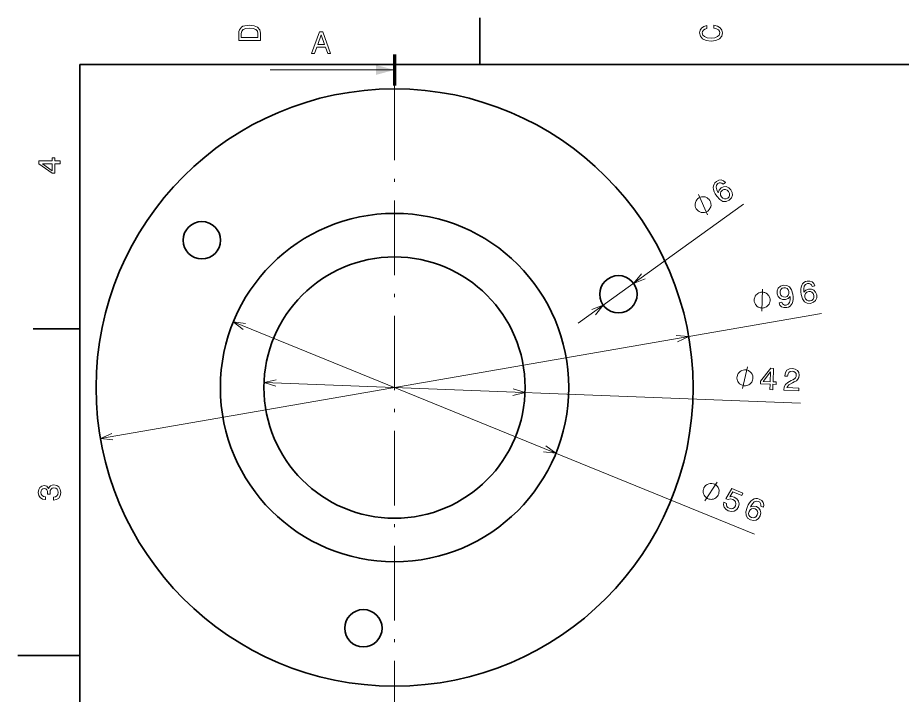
# Model space of a CAD drawing. Extents: x 0 to 297, y 0 to 210.
# Drawn here: x 0 to 142.2, y 98.6 to 207.5 of the extents above; entities that cross this region are included whole.
import ezdxf

# ---------------------------------------------------------------- set-up
doc = ezdxf.new("R2010")
doc.units = 0
doc.linetypes.add('DASHDOT', pattern=[18.5, 12, -3, 0.5, -3])

msp = doc.modelspace()

# ---------------------------------------------------------------- linework, layer by layer
at = {"color": 7, "lineweight": 35, "ltscale": 0.1875}
for p, q in [((74.300003, 200), (74.300003, 207.5)), ((10, 157.5), (2.5, 157.5))]:
    msp.add_line(p, q, dxfattribs=at)
at = {"color": 7, "lineweight": 100, "ltscale": 0.125}
msp.add_line((60.596832, 201.607925), (60.596832, 196.607925), dxfattribs=at)
at = {"color": 7, "lineweight": 35}
for p, q in [((287, 200), (10, 200)), ((10, 200), (10, 10))]:
    msp.add_line(p, q, dxfattribs=at)
at = {"color": 7, "lineweight": 13}
for p, q in [((60.596832, 199.107925), (40.596832, 199.107925)), ((90.100655, 158.382538), (116.710236, 177.507706)), ((13.302628, 139.850433), (129.2715, 159.960175)), ((34.66713, 158.618027), (118.466652, 124.469307)), ((39.61245, 148.861237), (125.844116, 145.533966))]:
    msp.add_line(p, q, dxfattribs=at)
at = {"color": 7, "linetype": 'DASHDOT', "lineweight": 13}
msp.add_line((60.596832, 196.607925), (60.596832, 69.927055), dxfattribs=at)
at = {"color": 7, "lineweight": 35, "ltscale": 0.25}
msp.add_line((10, 105), (0, 105), dxfattribs=at)
at = {"color": 7, "lineweight": 13}
for points in [[(35.533215, 204.994965), (35.533215, 203.829971), (39.033215, 203.829971), (39.033215, 204.994965), (38.922264, 205.544678), (38.584366, 205.953171), (38.034657, 206.205338), (37.283215, 206.296112), (36.516644, 206.215424), (36.21405, 206.114563), (35.971977, 205.973343), (35.644165, 205.56485), (35.563473, 205.297562)], [(111.93206, 205.817017), (112.35569, 205.716141), (112.658287, 205.549713), (112.844887, 205.317734), (112.905403, 205.045395), (112.814629, 204.71759), (112.54229, 204.460388), (112.098488, 204.28891), (111.483215, 204.233429), (110.872986, 204.28891), (110.424141, 204.455338), (110.151802, 204.71254), (110.055984, 205.045395), (110.106415, 205.287476), (110.247627, 205.494247), (110.474571, 205.655624), (110.787247, 205.766571), (110.787247, 206.245682), (110.308144, 206.094391), (109.94503, 205.832138), (109.718086, 205.474075), (109.637398, 205.045395), (109.763474, 204.510818), (110.116501, 204.10231), (110.696472, 203.840057), (111.483215, 203.749283), (112.269958, 203.840057), (112.84993, 204.10231), (113.208, 204.510818), (113.329041, 205.045395), (113.233215, 205.51442), (112.965927, 205.892654), (112.527161, 206.159943), (111.93206, 206.301163)], [(35.951801, 204.959656), (36.027451, 205.342941), (36.259438, 205.605194), (36.672985, 205.761536), (37.283215, 205.811966), (37.873272, 205.756485), (38.286816, 205.600143), (38.533936, 205.332855), (38.614628, 204.959656), (38.614628, 204.298996), (35.951801, 204.298996)], [(47.248505, 201.732925), (47.712482, 201.732925), (48.080635, 202.761749), (49.477612, 202.761749), (49.845768, 201.732925), (50.319828, 201.732925), (49.038849, 205.237976), (48.524441, 205.237976)], [(48.24202, 203.190414), (48.781647, 204.733643), (49.32127, 203.190414)], [(6.833213, 184.02739), (6.833213, 184.481277), (5.965778, 184.481277), (5.965778, 184.98056), (5.56232, 184.98056), (5.56232, 184.481277), (3.408862, 184.481277), (3.408862, 184.022339), (5.521974, 182.489197), (5.965778, 182.489197), (5.965778, 184.02739)], [(5.56232, 182.912827), (3.993876, 184.02739), (5.56232, 184.02739)], [(113.800888, 181.028473), (113.484673, 181.30426), (113.127884, 181.420471), (112.737556, 181.375931), (112.338913, 181.170166), (112.117905, 180.967834), (111.964966, 180.739914), (111.871933, 180.480499), (111.845818, 180.188477), (111.88485, 179.874939), (111.991959, 179.535797), (112.167152, 179.171066), (112.412727, 178.79483), (112.89621, 178.260391), (113.40004, 177.982819), (113.906052, 177.961441), (114.410141, 178.193329), (114.754402, 178.552536), (114.919113, 178.96283), (114.897873, 179.40715), (114.690811, 179.842133), (114.341576, 180.181152), (113.938324, 180.344696), (113.512177, 180.324097), (113.104706, 180.130615), (112.774521, 179.769089), (112.651535, 179.326691), (112.389191, 179.821304), (112.28772, 180.239014), (112.350044, 180.575714), (112.581421, 180.841385), (112.809731, 180.955795), (113.027161, 180.981644), (113.232559, 180.911896), (113.424133, 180.75769)], [(114.296524, 179.552536), (114.436905, 179.262161), (114.463516, 178.983185), (114.373428, 178.719681), (114.173523, 178.513901), (113.902473, 178.381195), (113.626945, 178.375702), (113.366898, 178.486908), (113.144615, 178.718414), (113.003082, 179.001755), (112.979401, 179.276642), (113.079483, 179.534897), (113.30101, 179.762421), (113.554527, 179.876328), (113.815979, 179.884125), (114.068985, 179.774063)], [(111.244293, 178.19725), (111.176208, 178.291992), (110.992661, 178.447418), (110.843155, 178.555481), (110.727699, 178.616165), (110.53083, 178.690186), (110.286591, 178.730148), (110.076401, 178.722748), (109.947617, 178.702026), (109.771469, 178.647263), (109.547951, 178.558441), (109.453217, 178.490356), (109.358475, 178.422272), (109.203049, 178.238724), (109.094994, 178.089218), (109.034302, 177.973755), (108.960289, 177.776886), (108.920319, 177.532654), (108.927719, 177.322464), (108.948441, 177.19368), (109.003204, 177.017532), (109.092018, 176.794006), (109.16011, 176.69928), (109.228195, 176.604538), (109.411743, 176.449112), (109.561249, 176.341049), (109.676704, 176.280365), (109.873581, 176.206345), (110.117813, 176.166382), (110.328003, 176.173782), (110.456787, 176.194504), (110.632935, 176.249268), (110.856453, 176.338074), (110.951187, 176.406174), (111.045929, 176.474258), (111.201355, 176.657806), (111.30941, 176.807312), (111.370102, 176.92276), (111.444122, 177.119629), (111.484085, 177.363876), (111.476685, 177.574066), (111.455963, 177.70285), (111.401199, 177.878998), (111.312386, 178.102509)], [(128.189819, 164.397522), (128.025604, 164.783646), (127.755264, 165.043869), (127.384621, 165.174103), (126.936142, 165.162872), (126.649002, 165.077255), (126.411949, 164.938889), (126.21505, 164.746078), (126.06414, 164.49469), (125.962463, 164.195541), (125.910873, 163.843658), (125.909378, 163.439041), (125.966187, 162.993347), (126.168053, 162.301529), (126.50029, 161.83194), (126.946266, 161.591919), (127.501022, 161.580627), (127.967514, 161.753662), (128.294724, 162.050964), (128.469482, 162.460037), (128.472961, 162.941788), (128.306625, 163.3992), (128.015137, 163.722305), (127.622704, 163.889694), (127.171638, 163.893372), (126.716812, 163.712143), (126.413116, 163.367722), (126.392876, 163.927246), (126.48381, 164.347382), (126.686798, 164.623138), (127.01091, 164.761246), (127.266251, 164.764572), (127.473175, 164.692963), (127.627556, 164.540588), (127.732658, 164.318237)], [(122.412224, 161.680954), (122.554832, 161.301331), (122.82106, 161.035263), (123.191704, 160.905029), (123.650986, 160.91301), (123.938126, 160.998642), (124.185974, 161.133743), (124.382874, 161.326569), (124.533783, 161.577942), (124.635468, 161.87709), (124.686188, 162.233948), (124.683578, 162.632736), (124.630875, 163.084259), (124.424904, 163.770248), (124.092667, 164.239838), (123.651657, 164.480713), (123.101013, 164.497833), (122.629547, 164.323944), (122.3032, 164.021667), (122.128448, 163.612595), (122.129074, 163.136688), (122.291306, 162.673447), (122.587753, 162.351196), (122.97522, 162.182938), (123.430397, 162.185089), (123.881119, 162.360504), (124.183945, 162.709885), (124.200089, 162.144531), (124.109146, 161.724411), (123.906158, 161.448639), (123.586151, 161.316376), (123.321732, 161.306351), (123.113953, 161.382919), (122.959564, 161.535294), (122.869377, 161.760223)], [(122.610214, 163.22525), (122.606483, 163.541946), (122.7034, 163.809555), (122.895325, 164.001511), (123.169083, 164.105286), (123.471741, 164.101456), (123.722054, 163.986191), (123.90255, 163.771805), (124.010635, 163.473206), (124.010254, 163.150665), (123.911621, 162.893005), (123.708038, 162.709259), (123.413536, 162.60701), (123.131622, 162.609299), (122.89296, 162.716354), (122.714188, 162.920807)], [(120.973022, 162.327118), (120.953094, 162.442078), (120.855751, 162.662018), (120.768372, 162.824463), (120.690964, 162.929459), (120.546112, 163.081955), (120.343788, 163.224472), (120.151428, 163.309525), (120.026505, 163.347076), (119.844116, 163.374649), (119.604248, 163.392258), (119.489296, 163.372314), (119.374344, 163.352386), (119.154404, 163.255051), (118.991943, 163.167664), (118.886963, 163.090256), (118.734467, 162.945404), (118.591949, 162.743088), (118.506897, 162.55072), (118.469345, 162.425812), (118.441772, 162.243408), (118.424164, 162.00354), (118.444099, 161.888596), (118.464035, 161.773636), (118.561371, 161.553711), (118.64875, 161.391251), (118.726158, 161.286255), (118.87101, 161.133759), (119.073334, 160.991241), (119.265701, 160.906189), (119.39061, 160.868652), (119.573006, 160.841064), (119.812881, 160.823456), (119.927826, 160.843399), (120.042778, 160.863327), (120.262711, 160.960663), (120.425171, 161.04805), (120.530159, 161.125458), (120.682648, 161.270309), (120.82518, 161.472626), (120.910233, 161.664993), (120.947769, 161.789917), (120.975349, 161.972305), (120.992958, 162.212173)], [(127.991814, 162.853226), (127.99144, 162.530701), (127.893669, 162.268051), (127.697632, 162.070267), (127.427979, 161.972321), (127.12619, 161.971176), (126.87587, 162.086441), (126.690407, 162.299973), (126.5914, 162.60527), (126.587669, 162.921967), (126.686302, 163.179642), (126.88903, 163.368347), (127.187637, 163.47644), (127.465439, 163.468307), (127.704102, 163.361252), (127.883736, 163.15184)], [(118.222435, 149.580841), (118.226929, 149.697418), (118.177643, 149.932831), (118.126099, 150.10994), (118.072304, 150.228775), (117.962479, 150.408142), (117.79435, 150.589767), (117.623978, 150.713089), (117.509644, 150.775879), (117.337029, 150.840912), (117.106117, 150.908203), (116.989532, 150.912704), (116.872955, 150.917191), (116.637543, 150.867905), (116.460434, 150.81636), (116.341599, 150.762573), (116.162231, 150.65274), (115.980614, 150.484619), (115.857285, 150.31424), (115.794495, 150.199905), (115.729462, 150.027298), (115.66217, 149.796387), (115.657677, 149.679794), (115.653183, 149.563217), (115.702469, 149.327805), (115.754013, 149.150696), (115.807808, 149.03186), (115.917633, 148.852493), (116.085762, 148.670883), (116.256134, 148.547546), (116.370468, 148.484756), (116.543083, 148.419724), (116.773994, 148.352432), (116.890579, 148.347946), (117.007156, 148.343445), (117.242569, 148.392731), (117.419678, 148.444275), (117.538513, 148.498062), (117.71788, 148.607895), (117.899498, 148.776031), (118.022827, 148.946396), (118.085617, 149.06073), (118.15065, 149.233353), (118.217941, 149.464264)], [(120.948273, 147.724365), (121.401825, 147.706863), (121.435272, 148.573654), (121.934174, 148.554398), (121.949738, 148.95755), (121.450821, 148.976807), (121.533859, 151.128662), (121.075264, 151.146362), (119.461792, 149.093933), (119.444672, 148.650452), (120.98172, 148.591156)], [(123.174713, 147.638458), (125.578545, 147.5457), (125.595268, 147.979095), (123.695389, 148.052399), (123.810349, 148.285172), (123.999359, 148.474716), (124.57254, 148.810928), (124.87571, 148.950638), (125.216675, 149.15451), (125.463249, 149.397339), (125.610794, 149.689423), (125.67421, 150.025116), (125.604874, 150.451736), (125.380852, 150.793488), (125.026176, 151.01915), (124.560425, 151.112823), (124.073334, 151.045822), (123.696304, 150.823151), (123.44487, 150.45433), (123.344986, 149.958542), (123.342262, 149.887985), (123.800858, 149.870285), (123.802414, 149.910614), (123.860992, 150.251541), (124.006775, 150.49826), (124.229698, 150.651169), (124.519089, 150.695511), (124.809433, 150.63385), (125.021271, 150.499496), (125.154793, 150.297516), (125.195656, 150.04863), (125.151436, 149.818176), (125.048103, 149.625336), (124.880226, 149.46022), (124.652657, 149.317581), (124.349106, 149.167801), (123.843185, 148.874405), (123.48262, 148.555222), (123.260452, 148.160034), (123.175293, 147.653564)], [(119.883545, 149.037277), (121.057747, 150.561584), (120.997269, 148.994308)], [(5.73379, 129.979111), (5.769093, 129.979111), (6.253242, 130.059799), (6.616354, 130.296829), (6.848343, 130.670029), (6.934078, 131.164276), (6.848343, 131.688766), (6.626441, 132.082138), (6.273415, 132.334305), (5.819525, 132.425079), (5.521974, 132.384735), (5.279899, 132.273788), (5.0933, 132.092224), (4.957133, 131.850143), (4.684798, 132.177963), (4.251081, 132.293961), (3.857709, 132.218307), (3.560158, 132.00145), (3.373559, 131.648422), (3.307997, 131.164276), (3.388689, 130.710388), (3.610591, 130.362396), (3.963617, 130.135452), (4.432637, 130.059799), (4.46794, 130.059799), (4.46794, 130.508652), (4.145173, 130.548996), (3.913184, 130.680115), (3.771974, 130.891937), (3.721542, 131.189484), (3.761888, 131.451736), (3.867795, 131.643372), (4.039265, 131.759369), (4.271254, 131.804764), (4.518372, 131.759369), (4.684798, 131.638336), (4.785663, 131.426514), (4.815922, 131.139053), (4.810879, 130.942368), (5.209294, 130.942368), (5.199208, 131.189484), (5.244596, 131.507217), (5.365634, 131.744247), (5.56232, 131.885452), (5.819525, 131.935883), (6.112032, 131.880417), (6.328891, 131.734161), (6.465058, 131.502167), (6.510447, 131.194534), (6.460014, 130.876801), (6.308718, 130.644821), (6.066643, 130.498566), (5.73379, 130.443085)], [(112.684418, 130.875), (112.728439, 130.983047), (112.762482, 131.221146), (112.774498, 131.405212), (112.764503, 131.535263), (112.722504, 131.741364), (112.62648, 131.969452), (112.508453, 132.143539), (112.422424, 132.241592), (112.282379, 132.361649), (112.08831, 132.503723), (111.98027, 132.547745), (111.872231, 132.591782), (111.63414, 132.625809), (111.450058, 132.637833), (111.320007, 132.627838), (111.113922, 132.585831), (110.885818, 132.489822), (110.711739, 132.37178), (110.613693, 132.285751), (110.493629, 132.145706), (110.351555, 131.951645), (110.307526, 131.843597), (110.263504, 131.735565), (110.229462, 131.497467), (110.217445, 131.313385), (110.22744, 131.183334), (110.26944, 130.977249), (110.365463, 130.749146), (110.48349, 130.575073), (110.569519, 130.47702), (110.709564, 130.356964), (110.903641, 130.21489), (111.011673, 130.170853), (111.11972, 130.126831), (111.357811, 130.092804), (111.541885, 130.08078), (111.671936, 130.090775), (111.878021, 130.132767), (112.106125, 130.22879), (112.280212, 130.346832), (112.37825, 130.432846), (112.498322, 130.572906), (112.640388, 130.766968)], [(113.542084, 129.62149), (113.48877, 129.196655), (113.59581, 128.804489), (113.855942, 128.480652), (114.257065, 128.235504), (114.763031, 128.12735), (115.225243, 128.205841), (115.607208, 128.474976), (115.886261, 128.905838), (115.983864, 129.372528), (115.898621, 129.804825), (115.637794, 130.167068), (115.217133, 130.431076), (114.844009, 130.517761), (114.51033, 130.47403), (114.996994, 131.294098), (116.416779, 130.71553), (116.572838, 131.098495), (114.840141, 131.804581), (113.882904, 130.190567), (114.256531, 130.038315), (114.616859, 130.14743), (114.994812, 130.085999), (115.272781, 129.912811), (115.440727, 129.670105), (115.492249, 129.382263), (115.423721, 129.067093), (115.252457, 128.793808), (115.009743, 128.625854), (114.721901, 128.574341), (114.406738, 128.642853), (114.172531, 128.776428), (114.024818, 128.961868), (113.953217, 129.187103), (113.976425, 129.444489)], [(119.901428, 128.805389), (119.96685, 129.219849), (119.875549, 129.583801), (119.63028, 129.890686), (119.244034, 130.118881), (118.95517, 130.198486), (118.680817, 130.206802), (118.411652, 130.147675), (118.150436, 130.014496), (117.905655, 129.814728), (117.6754, 129.543686), (117.459656, 129.20137), (117.271591, 128.79332), (117.076065, 128.099686), (117.108887, 127.525383), (117.359848, 127.085472), (117.824272, 126.781845), (118.311554, 126.681305), (118.746613, 126.759979), (119.111618, 127.014229), (119.369919, 127.420883), (119.471321, 127.896919), (119.395416, 128.325409), (119.151367, 128.675369), (118.770828, 128.917572), (118.289085, 129.004959), (117.849014, 128.873886), (118.128418, 129.35907), (118.428223, 129.66713), (118.746521, 129.793381), (119.094551, 129.738678), (119.312836, 129.606171), (119.450348, 129.43576), (119.500488, 129.224731), (119.471756, 128.980469)], [(118.914993, 127.600822), (118.743713, 127.32753), (118.521591, 127.156639), (118.250526, 127.092834), (117.969955, 127.15271), (117.71344, 127.311699), (117.562271, 127.542122), (117.518188, 127.821487), (117.596054, 128.132843), (117.760757, 128.403381), (117.980972, 128.569595), (118.252899, 128.622162), (118.5634, 128.555542), (118.794662, 128.401398), (118.940292, 128.184113), (118.981613, 127.911316)]]:
    msp.add_lwpolyline(points, close=True, dxfattribs=at)
for points in [[(110.939346, 175.822952), (109.465065, 179.073578)], [(100.2995, 166.350235), (99.032898, 164.802429), (100.903717, 165.509567)], [(119.662704, 160.323792), (119.754417, 163.891922)], [(92.894165, 159.752853), (94.160767, 161.300659), (92.289948, 160.593521)], [(36.651485, 158.368362), (34.66713, 158.618027), (36.260799, 157.409637)], [(106.076035, 155.412567), (107.891037, 156.252655), (105.899147, 156.432617)], [(116.522842, 147.895111), (117.357269, 151.365524)], [(41.56282, 149.304001), (39.61245, 148.861237), (41.522903, 148.269485)], [(79.630844, 146.799088), (81.581215, 147.241852), (79.670761, 147.833603)], [(15.117634, 140.690521), (13.302628, 139.850433), (15.294518, 139.670471)], [(84.542175, 137.734726), (86.526535, 137.485062), (84.932861, 138.693451)], [(110.511444, 129.870773), (112.480499, 132.847824)]]:
    msp.add_lwpolyline(points, dxfattribs=at)
at = {"color": 7, "lineweight": 35}
for centre, radius in [((60.596832, 148.051544), 48), ((60.596832, 148.051544), 28), ((29.606451, 171.728455), 3), ((60.596832, 148.051544), 21), ((96.596832, 163.051544), 3), ((55.587212, 109.374634), 3)]:
    msp.add_circle(centre, radius, dxfattribs=at)
at = {"color": 7, "lineweight": 13}
msp.add_solid([(57.596832, 198.304077), (60.596832, 199.107925), (57.596832, 199.911774)], dxfattribs=at)

doc.saveas('drawing.dxf')
